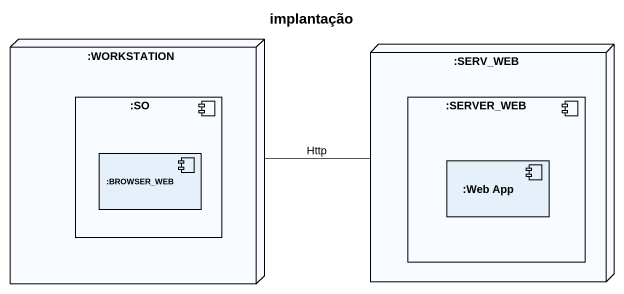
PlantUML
@startuml
title implantação
node ":WORKSTATION" as WORKSTATION {
  component ":SO" as SO {
    component ":BROWSER_WEB" as BROWSER_WEB
  }
}
node ":SERV_WEB" as SERV_WEB {
  component ":SERVER_WEB" as SERVER_WEB {
    component ":Web App" as Web_App
  }
}
WORKSTATION -right- SERV_WEB : Http
@enduml
